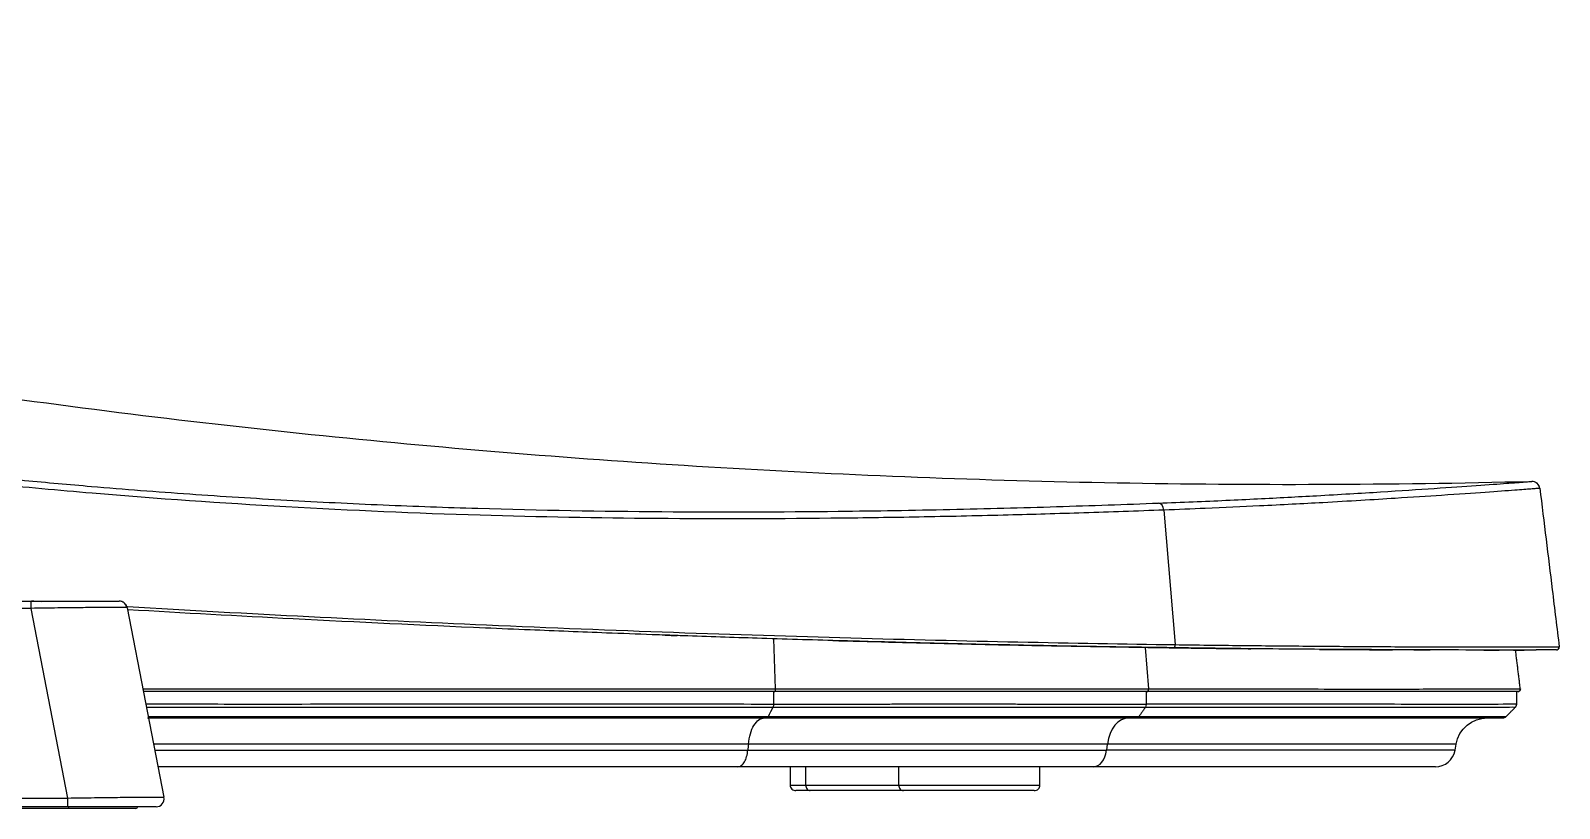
# Model space of a CAD drawing. Header units: millimetres. Extents: x 28 to 2425, y 8 to 1657.
# Drawn here: x 698 to 890.1, y 546.7 to 644.4 of the extents above; entities that cross this region are included whole.
import ezdxf

# ---------------------------------------------------------------- set-up
doc = ezdxf.new("R2010")
doc.units = ezdxf.units.MM
doc.layers.add('1LINE', color=7, linetype='CONTINUOUS')

msp = doc.modelspace()

# ---------------------------------------------------------------- linework, layer by layer
at = {"layer": '1LINE', "linetype": 'Continuous'}
for p, q in [((840.41, 584.21), (841.81, 567.31)), ((522.5, 572.77), (698.04, 572.77)), ((698.04, 571.87), (698.04, 572.77)), ((698.04, 571.87), (522.5, 571.87)), ((702.67, 548.04), (698.04, 571.87)), ((710.12, 571.95), (714.75, 548.13)), ((791.6, 561.74), (791.39, 568.05)), ((838.49, 561.74), (838.07, 566.97)), ((890.08, 567.03), (890.08, 567.03)), ((890.08, 567.03), (890.08, 567.03)), ((882.51, 566.63), (882.51, 566.63)), ((791.6, 561.74), (791.6, 561.74)), ((838.18, 561.41), (838.18, 559.81)), ((884.73, 559.81), (884.73, 561.41)), ((884.58, 559.46), (884.58, 559.46)), ((884.58, 559.46), (884.58, 559.46)), ((883.37, 558.24), (883.37, 558.25)), ((788.19, 554.8), (713.46, 554.8)), ((713.61, 554.04), (788.12, 554.04)), ((788.12, 554.04), (833.2, 554.04)), ((833.29, 554.8), (788.19, 554.8)), ((833.29, 554.8), (833.2, 554.04)), ((876.99, 554.04), (833.2, 554.04)), ((877.12, 554.8), (833.29, 554.8)), ((876.99, 554.04), (877.12, 554.8)), ((786.85, 551.97), (714.01, 551.97)), ((831.52, 551.97), (786.85, 551.97)), ((795.41, 549.67), (795.41, 551.97)), ((807.1, 549.67), (807.1, 551.97)), ((874.52, 551.97), (831.52, 551.97)), ((795.41, 549.67), (807.1, 549.67)), ((512.8, 548.04), (702.67, 548.04)), ((702.67, 546.94), (702.67, 548.04)), ((807.66, 548.97), (795.97, 548.97)), ((702.67, 546.94), (512.8, 546.94)), ((702.81, 546.74), (644.03, 546.74)), ((702.81, 546.74), (702.81, 546.96))]:
    msp.add_line(p, q, dxfattribs=at)
for centre, radius, start, end in [((709.13, 571.76), 1.01, 70.8725, 90), ((709.13, 571.76), 1.01, 59.3866, 90), ((709.13, 571.76), 1.01, 11, 39.835), ((874.52, 554.47), 2.5, 270, 350), ((713.77, 547.94), 1, 269.9998, 11.0004), ((711.22, 546.94), 0.2, 270.0004, 11)]:
    msp.add_arc(centre, radius, start, end, dxfattribs=at)
at = {"layer": '1LINE', "linetype": 'Continuous', "extrusion": (0, 0, -1)}
msp.add_arc((-881.06, 554.11), 4, 10, 90, dxfattribs=at)
at = {"layer": '1LINE', "linetype": 'Continuous'}
for centre, major_axis, ratio, start_param, end_param in [((839.73, 584.09), (-0.038, 0.999), 0.681278, 4.808682, 6.220476), ((841.58, 567.27), (0.005, 0.35), 0.678076, 3.141593, 4.844014), ((838.29, 561.71), (0, -0.3), 0.681204, 0, 1.673634), ((835.98, 554.11), (0, 4), 0.682179, 6.27368, 7.679449), ((831.52, 554.47), (0, -2.5), 0.682179, 0, 1.396263), ((795.97, 549.67), (0, 0.7), 0.798635, 1.570796, 3.141593), ((807.66, 549.67), (0, 0.7), 0.798635, 1.570796, 3.141593)]:
    msp.add_ellipse(centre, major_axis=major_axis, ratio=ratio, start_param=start_param, end_param=end_param, dxfattribs=at)
at = {"layer": '1LINE', "linetype": 'Continuous', "extrusion": (0, 0, -1)}
msp.add_ellipse((882.49, 3504.31), major_axis=(-2937.67, -0.02), ratio=1, start_param=4.70993, end_param=4.710734, dxfattribs=at)
at = {"layer": '1LINE'}
msp.add_open_spline([(495.17, 644.45), (526.59, 634.19), (558.52, 625.27), (606.74, 613.99), (622.87, 610.57), (655.28, 604.44), (671.58, 601.71), (704.05, 597.01), (720.18, 595.03), (752.3, 591.81), (768.38, 590.53), (801.07, 588.6), (817.63, 587.95), (851.42, 587.34), (868.66, 587.38), (886.62, 587.82)], degree=3, knots=[0, 0, 0, 0, 0.25, 0.25, 0.375, 0.375, 0.5, 0.5, 0.625, 0.625, 0.75, 0.75, 0.875, 0.875, 1, 1, 1, 1], dxfattribs=at)
at = {"layer": '1LINE', "linetype": 'Continuous'}
for points, degree, knots in [([(840.41, 584.21), (838.71, 584.15), (835.4, 584.03), (830.42, 583.86), (825.59, 583.71), (818.97, 583.53), (810.53, 583.34), (795.99, 583.12), (777.55, 583.07), (754.13, 583.47), (730.41, 584.49), (709.74, 585.93), (693.07, 587.46), (680.35, 588.82), (667.64, 590.35), (659.19, 591.53), (654.98, 592.12)], 3, [0, 0, 0, 0, 0.033638, 0.06574, 0.096307, 0.125338, 0.189329, 0.249816, 0.381377, 0.500059, 0.626427, 0.749098, 0.812296, 0.875172, 0.937736, 1, 1, 1, 1]), ([(655.07, 592.99), (657.88, 592.59), (663.5, 591.79), (671.94, 590.7), (680.38, 589.69), (688.82, 588.77), (697.24, 587.93), (706.98, 587.06), (717.99, 586.21), (730.23, 585.44), (742.31, 584.84), (758.18, 584.27), (777.53, 583.94), (797.2, 584), (813.6, 584.28), (827.08, 584.63), (835.51, 584.94), (839.74, 585.09)], 3, [0, 0, 0, 0, 0.041684, 0.083396, 0.125154, 0.166979, 0.208892, 0.250902, 0.313113, 0.375168, 0.43771, 0.499997, 0.624773, 0.750224, 0.833359, 0.916519, 1, 1, 1, 1]), ([(839.74, 585.09), (841.19, 585.15), (844.1, 585.26), (848.23, 585.44), (852.21, 585.63), (855.99, 585.83), (861.38, 586.12), (867.87, 586.51), (874.59, 586.95), (879.9, 587.32), (883.32, 587.57), (885.33, 587.72), (886.41, 587.8), (886.55, 587.82), (886.62, 587.82)], 3, [0, 0, 0, 0, 0.049781, 0.099546, 0.149372, 0.199333, 0.249505, 0.37426, 0.499693, 0.623819, 0.748583, 0.832343, 0.91603, 1, 1, 1, 1]), ([(887.6, 586.94), (887.58, 586.94), (887.5, 586.93), (887.17, 586.91), (886.54, 586.86), (885.66, 586.79), (884, 586.67), (880.93, 586.45), (875.83, 586.1), (869.07, 585.65), (861.39, 585.19), (853.14, 584.76), (846.34, 584.45), (842.15, 584.28), (840.41, 584.21)], 3, [0, 0, 0, 0, 0.028176, 0.079435, 0.130876, 0.182501, 0.234311, 0.357198, 0.488902, 0.600446, 0.744819, 0.853941, 0.93901, 1, 1, 1, 1]), ([(887.64, 586.95), (887.61, 587.17), (887.49, 587.41), (887.1, 587.75), (886.84, 587.83), (886.62, 587.82)], 3, [0, 0, 0, 0, 0.5, 0.5, 1, 1, 1, 1]), ([(887.64, 586.95), (888.16, 582.7), (888.68, 578.45), (889.49, 571.81), (889.79, 569.42), (890.08, 567.03)], 3, [0, 0, 0, 0, 0.640292, 0.640292, 1, 1, 1, 1]), ([(698.04, 572.77), (699.02, 572.77), (699.99, 572.77), (700.97, 572.77), (702.8, 572.77), (703.62, 572.77), (704.46, 572.77), (705.86, 572.77), (706.97, 572.77), (707.73, 572.77), (708.13, 572.77), (708.13, 572.77)], 2, [0, 0, 0, 0.125, 0.125, 0.25, 0.375, 0.375, 0.5, 0.625, 0.75, 0.875, 1, 1, 1]), ([(698.04, 572.77), (700.97, 572.77), (703.84, 572.77), (707.95, 572.77), (709.13, 572.77), (709.13, 572.77)], 3, [0, 0, 0, 0, 0.5, 0.5, 1, 1, 1, 1]), ([(710.06, 571.96), (710.06, 572.04), (710.02, 572.2), (709.9, 572.42), (709.71, 572.61), (709.55, 572.68), (709.46, 572.72)], 3, [0, 0, 0, 0, 0.246484, 0.497972, 0.75063, 1, 1, 1, 1]), ([(710.12, 571.95), (710.1, 571.96), (710.06, 571.97), (709.73, 571.98), (709.22, 571.98), (708.52, 571.98), (707.65, 571.98), (706.31, 571.97), (704.28, 571.95), (701.36, 571.92), (699.17, 571.88), (698.04, 571.87)], 3, [0, 0, 0, 0, 0.084191, 0.167887, 0.251139, 0.334002, 0.416528, 0.498772, 0.653295, 0.820291, 1, 1, 1, 1]), ([(710.16, 572.09), (725.5, 571.19), (740.55, 570.43), (763.28, 569.44), (771.16, 569.13), (786.41, 568.59), (793.83, 568.36), (815.47, 567.76), (829.07, 567.49), (841.81, 567.31)], 3, [0, 0, 0, 0, 0.315449, 0.315449, 0.486587, 0.486587, 0.657725, 0.657725, 1, 1, 1, 1]), ([(760.75, 569.16), (758.89, 569.23), (749.12, 569.65), (732.4, 570.44), (717.2, 571.28), (710.23, 571.69)], 3, [0, 0, 0, 0, 0.114392, 0.596558, 1, 1, 1, 1]), ([(780.58, 568.4), (779.93, 568.42), (778.43, 568.48), (776.93, 568.53), (776.08, 568.56)], 3, [0, 0, 0, 0, 0.43973, 1, 1, 1, 1]), ([(800.05, 567.79), (796.7, 567.88), (790.28, 568.08), (783.71, 568.29), (780.58, 568.4)], 3, [0, 0, 0, 0, 0.528694, 1, 1, 1, 1]), ([(798.78, 567.83), (799.04, 567.82), (804.09, 567.68), (813.73, 567.43), (827.26, 567.14), (835.73, 567.01), (839.97, 566.94)], 3, [0, 0, 0, 0, 0.017776, 0.345251, 0.672271, 1, 1, 1, 1]), ([(802.56, 567.72), (801.99, 567.74), (801.15, 567.76), (800.32, 567.78), (800.05, 567.79)], 3, [0, 0, 0, 0, 0.685127, 1, 1, 1, 1]), ([(841.57, 566.92), (839.45, 566.95), (835.21, 567.01), (828.64, 567.12), (821.93, 567.25), (815.06, 567.4), (808.59, 567.56), (804.39, 567.67), (802.56, 567.72)], 3, [0, 0, 0, 0, 0.173882, 0.347423, 0.520778, 0.694102, 0.867547, 1, 1, 1, 1]), ([(839.97, 566.94), (841.44, 566.92), (844.38, 566.88), (848.14, 566.83), (850.42, 566.81), (851.34, 566.8)], 3, [0, 0, 0, 0, 0.371603, 0.7423, 1, 1, 1, 1]), ([(841.81, 567.31), (843.19, 567.29), (846.01, 567.25), (850.14, 567.21), (854.31, 567.17), (858.47, 567.13), (862.57, 567.1), (866.58, 567.07), (870.45, 567.05), (874.14, 567.04), (878.15, 567.03), (882.13, 567.02), (885.66, 567.02), (888.19, 567.02), (889.78, 567.03), (889.98, 567.03), (890.08, 567.03)], 3, [0, 0, 0, 0, 0.045736, 0.093934, 0.144593, 0.197713, 0.253293, 0.311335, 0.371838, 0.4348, 0.500224, 0.600252, 0.70028, 0.800309, 0.900337, 1, 1, 1, 1]), ([(866.81, 566.67), (866.6, 566.68), (864.68, 566.69), (860.84, 566.71), (854.91, 566.76), (849.31, 566.82), (845.58, 566.87), (844.12, 566.88)], 3, [0, 0, 0, 0, 0.033234, 0.298552, 0.564059, 0.831198, 1, 1, 1, 1]), ([(889.94, 566.72), (889.95, 566.71), (889.97, 566.73), (890.04, 566.82), (890.07, 566.88), (890.08, 566.94), (890.08, 567), (890.08, 567.02), (890.08, 567.03)], 3, [0, 0, 0, 0, 0.544304, 0.690471, 0.810548, 0.910569, 0.955996, 1, 1, 1, 1]), ([(859.95, 566.72), (859.96, 566.72), (861.44, 566.71), (864.29, 566.69), (867.24, 566.67), (868.79, 566.67), (869.11, 566.66)], 3, [0, 0, 0, 0, 0.00387, 0.444547, 0.885324, 1, 1, 1, 1]), ([(882.59, 566.63), (882.56, 566.63), (880.57, 566.63), (877.42, 566.64), (873.66, 566.65), (872.71, 566.65)], 3, [0, 0, 0, 0, 0.012894, 0.760897, 1, 1, 1, 1]), ([(880.62, 566.63), (881.29, 566.63), (881.94, 566.63), (882.53, 566.63), (882.54, 566.63)], 3, [0, 0, 0, 0, 0.971317, 1, 1, 1, 1]), ([(889.73, 566.64), (889.71, 566.64), (889.66, 566.64), (889.31, 566.64), (888.74, 566.64), (887.68, 566.64), (885.81, 566.63), (883.75, 566.63), (882.59, 566.63)], 3, [0, 0, 0, 0, 0.116886, 0.244044, 0.371072, 0.498165, 0.752816, 1, 1, 1, 1]), ([(887.37, 566.64), (887.35, 566.64), (887.33, 566.64), (887.23, 566.64), (887.2, 566.64)], 3, [0, 0, 0, 0, 0.726058, 1, 1, 1, 1]), ([(712.1, 561.74), (716.62, 561.74), (721.12, 561.74), (748.57, 561.74), (770.87, 561.74), (791.6, 561.74)], 3, [0, 0, 0, 0, 0.162348, 0.162348, 1, 1, 1, 1]), ([(791.45, 561.41), (781.05, 561.41), (770.35, 561.41), (748.31, 561.41), (737, 561.41), (721.1, 561.41), (716.66, 561.41), (712.19, 561.41)], 3, [0, 0, 0, 0, 0.419573, 0.419573, 0.839146, 0.839146, 1, 1, 1, 1]), ([(791.45, 561.41), (791.45, 561.41), (791.45, 561.41), (791.47, 561.41), (791.48, 561.41), (791.51, 561.43), (791.53, 561.45), (791.56, 561.49), (791.57, 561.51), (791.59, 561.57), (791.59, 561.6), (791.6, 561.67), (791.6, 561.7), (791.6, 561.74)], 3, [0, 0, 0, 0, 0.036177, 0.036177, 0.194263, 0.194263, 0.395725, 0.395725, 0.597157, 0.597157, 0.798578, 0.798578, 1, 1, 1, 1]), ([(838.29, 561.41), (827.43, 561.41), (815.72, 561.41), (803.96, 561.41), (791.45, 561.41)], 2, [0, 0, 0, 0.5, 0.5, 1, 1, 1]), ([(884.89, 561.41), (884.92, 561.41), (884.14, 561.41), (883.37, 561.41), (881.81, 561.41), (878.74, 561.41), (872.69, 561.41), (871.19, 561.41), (867.8, 561.41), (865.95, 561.41), (862.26, 561.41), (849.25, 561.41), (838.29, 561.41)], 2, [0, 0, 0, 0.125, 0.125, 0.25, 0.25, 0.5, 0.5, 0.5625, 0.625, 0.625, 0.75, 1, 1, 1]), ([(838.49, 561.74), (839.87, 561.74), (842.65, 561.74), (846.67, 561.74), (850.62, 561.74), (854.48, 561.74), (859.18, 561.74), (865.82, 561.73), (872.98, 561.74), (878.68, 561.74), (882.07, 561.74), (883.99, 561.74), (885.03, 561.74), (885.14, 561.74), (885.19, 561.74)], 3, [0, 0, 0, 0, 0.047534, 0.096194, 0.146032, 0.197109, 0.249489, 0.342945, 0.499621, 0.637565, 0.748358, 0.835979, 0.919733, 1, 1, 1, 1]), ([(883.99, 561.41), (883.97, 561.41), (883.95, 561.41), (883.85, 561.41), (883.77, 561.41), (883.6, 561.41), (883.5, 561.41), (883.31, 561.41), (883.2, 561.41), (882.98, 561.41), (882.87, 561.41), (882.69, 561.41), (882.63, 561.41), (882.43, 561.41), (882.29, 561.41), (881.99, 561.41), (881.84, 561.41), (881.68, 561.41)], 3, [0, 0, 0, 0, 0.036229, 0.036229, 0.181154, 0.181154, 0.326079, 0.326079, 0.471004, 0.471004, 0.615928, 0.615928, 0.688388, 0.688388, 0.844173, 0.844173, 1, 1, 1, 1]), ([(884.89, 561.41), (884.93, 561.41), (885.01, 561.42), (885.12, 561.5), (885.19, 561.62), (885.19, 561.7), (885.19, 561.74)], 3, [0, 0, 0, 0, 0.243022, 0.49991, 0.756844, 1, 1, 1, 1]), ([(791.35, 559.8), (786.36, 559.82), (781.3, 559.83), (770.78, 559.81), (765.31, 559.81), (748.66, 559.83), (737.21, 559.81), (721.26, 559.81), (716.94, 559.82), (712.59, 559.82)], 3, [0, 0, 0, 0, 0.203134, 0.203134, 0.416375, 0.416375, 0.842857, 0.842857, 1, 1, 1, 1]), ([(712.66, 559.47), (716.97, 559.46), (721.25, 559.46), (737.02, 559.46), (748.34, 559.48), (770.28, 559.45), (780.92, 559.5), (791.27, 559.45)], 3, [0, 0, 0, 0, 0.156118, 0.156118, 0.578059, 0.578059, 1, 1, 1, 1]), ([(838.08, 559.46), (845.32, 559.5), (851.94, 559.45), (863.48, 559.48), (868.42, 559.46), (876.44, 559.46), (879.51, 559.46), (883.56, 559.46), (884.58, 559.5), (884.58, 559.46)], 3, [0, 0, 0, 0, 0.251048, 0.251048, 0.502096, 0.502096, 0.753145, 0.753145, 1, 1, 1, 1]), ([(884.73, 559.81), (884.73, 559.85), (883.71, 559.81), (879.65, 559.81), (876.58, 559.81), (868.55, 559.81), (863.6, 559.83), (852.05, 559.81), (845.43, 559.85), (838.18, 559.82)], 3, [0, 0, 0, 0, 0.246932, 0.246932, 0.497955, 0.497955, 0.748977, 0.748977, 1, 1, 1, 1]), ([(884.6, 559.48), (884.61, 559.49), (884.62, 559.5), (884.64, 559.53), (884.65, 559.54), (884.66, 559.57), (884.67, 559.58), (884.68, 559.59)], 3, [0, 0, 0, 0, 0.317952, 0.317952, 0.6698, 0.6698, 1, 1, 1, 1]), ([(884.7, 559.66), (884.71, 559.68), (884.71, 559.69), (884.72, 559.74), (884.73, 559.76), (884.73, 559.79)], 3, [0, 0, 0, 0, 0.384267, 0.384267, 1, 1, 1, 1]), ([(712.67, 558.11), (716.74, 558.11), (720.79, 558.11), (736.28, 558.11), (747.52, 558.11), (769.47, 558.11), (780.11, 558.11), (790.49, 558.11)], 3, [0, 0, 0, 0, 0.149569, 0.149569, 0.574785, 0.574785, 1, 1, 1, 1]), ([(790.66, 558.25), (780.24, 558.25), (769.54, 558.25), (747.46, 558.25), (736.16, 558.25), (720.74, 558.25), (716.79, 558.25), (712.83, 558.25)], 3, [0, 0, 0, 0, 0.42729, 0.42729, 0.85458, 0.85458, 1, 1, 1, 1]), ([(788.19, 554.8), (788.27, 555.73), (788.52, 556.57), (789.26, 557.77), (789.74, 558.11), (790.21, 558.11)], 3, [0, 0, 0, 0, 0.5, 0.5, 1, 1, 1, 1]), ([(837.01, 558.11), (840.59, 558.11), (844.04, 558.11), (850.53, 558.11), (853.59, 558.11), (862.12, 558.11), (867.03, 558.11), (874.96, 558.11), (878, 558.11), (882.05, 558.11), (883.02, 558.11), (883.02, 558.11)], 3, [0, 0, 0, 0, 0.125, 0.125, 0.25, 0.25, 0.5, 0.5, 0.75, 0.75, 1, 1, 1, 1]), ([(883.37, 558.25), (883.33, 558.25), (883.13, 558.25), (882.22, 558.25), (881.46, 558.25), (878.41, 558.25), (875.34, 558.25), (867.3, 558.25), (862.3, 558.25), (853.62, 558.25), (850.5, 558.25), (845.54, 558.25), (843.85, 558.25), (840.77, 558.25), (839.4, 558.25), (838.02, 558.25)], 3, [0, 0, 0, 0, 0.111281, 0.111281, 0.24043, 0.24043, 0.498729, 0.498729, 0.757028, 0.757028, 0.886177, 0.886177, 0.950752, 0.950752, 1, 1, 1, 1]), ([(786.85, 551.97), (786.86, 551.97), (786.87, 551.97), (787.03, 551.98), (787.19, 552.04), (787.47, 552.26), (787.59, 552.41), (787.81, 552.78), (787.9, 553), (788.04, 553.49), (788.09, 553.76), (788.12, 554.04)], 3, [0, 0, 0, 0, 0.014776, 0.014776, 0.275581, 0.275581, 0.517071, 0.517071, 0.758535, 0.758535, 1, 1, 1, 1]), ([(793.42, 549.67), (793.43, 549.58), (793.46, 549.4), (793.62, 549.16), (793.87, 549), (794.05, 548.97), (794.14, 548.97)], 3, [0, 0, 0, 0, 0.243403, 0.50197, 0.759546, 1, 1, 1, 1]), ([(807.1, 549.67), (808.67, 549.67), (811.05, 549.67), (816.15, 549.67), (818.83, 549.67), (822.96, 549.67), (824.36, 549.67), (824.79, 549.67), (824.82, 549.67), (824.82, 549.67)], 3, [0, 0, 0, 0, 0.31507, 0.31507, 0.63014, 0.63014, 0.94521, 0.94521, 1, 1, 1, 1]), ([(824.1, 548.97), (824.2, 548.97), (824.38, 549), (824.63, 549.16), (824.79, 549.4), (824.82, 549.58), (824.82, 549.67)], 3, [0, 0, 0, 0, 0.240449, 0.498024, 0.756596, 1, 1, 1, 1]), ([(702.67, 548.04), (703.25, 548.05), (704.38, 548.07), (706.01, 548.09), (707.53, 548.11), (708.91, 548.13), (710.15, 548.14), (711.66, 548.15), (713.24, 548.16), (714.51, 548.15), (714.67, 548.14), (714.75, 548.13)], 3, [0, 0, 0, 0, 0.091588, 0.179989, 0.26523, 0.34734, 0.426352, 0.502303, 0.666643, 0.832399, 1, 1, 1, 1]), ([(824.1, 548.97), (824.14, 548.97), (824.11, 548.97), (823.69, 548.97), (822.38, 548.97), (818.57, 548.97), (816.06, 548.97), (811.33, 548.97), (809.12, 548.97), (807.66, 548.97)], 3, [0, 0, 0, 0, 0.076692, 0.076692, 0.384462, 0.384462, 0.692231, 0.692231, 1, 1, 1, 1]), ([(713.77, 546.94), (713.77, 546.94), (712.59, 546.94), (708.48, 546.94), (705.61, 546.94), (702.67, 546.94)], 3, [0, 0, 0, 0, 0.5, 0.5, 1, 1, 1, 1]), ([(702.81, 546.96), (703.3, 546.96), (704.26, 546.97), (705.63, 546.97), (706.88, 546.98), (707.97, 546.98), (709.44, 546.98), (711.03, 546.99), (711.28, 546.98), (711.41, 546.98)], 3, [0, 0, 0, 0, 0.109819, 0.215008, 0.315621, 0.411717, 0.503368, 0.749848, 1, 1, 1, 1])]:
    msp.add_open_spline(points, degree=degree, knots=knots, dxfattribs=at)
for points, degree in [([(887.6, 586.94), (887.6, 587.43), (887.14, 587.65)], 2), ([(887.6, 586.94), (887.6, 587.1), (887.55, 587.24)], 2), ([(887.64, 586.95), (887.62, 586.94), (887.61, 586.94), (887.6, 586.94)], 3), ([(698.1, 572.82), (698.51, 572.8), (698.91, 572.77), (699.32, 572.75)], 3), ([(770.36, 568.77), (767.19, 568.9), (763.98, 569.02), (760.75, 569.16)], 3), ([(776.08, 568.56), (774.19, 568.63), (772.28, 568.7), (770.36, 568.77)], 3), ([(777.72, 568.5), (778.23, 568.48), (778.73, 568.47), (779.23, 568.45)], 3), ([(844.12, 566.88), (843.27, 566.9), (842.42, 566.91), (841.57, 566.92)], 3), ([(889.73, 566.64), (889.91, 566.64), (890.1, 566.86), (890.08, 567.03)], 3), ([(872.71, 566.65), (870.88, 566.66), (868.91, 566.66), (866.81, 566.67)], 3), ([(871.82, 566.65), (872.53, 566.65), (873.21, 566.65), (873.87, 566.65)], 3), ([(884.31, 566.63), (884.83, 566.63), (885.29, 566.63), (885.68, 566.63)], 3), ([(885.2, 561.67), (884.59, 566.63)], 1), ([(725.64, 561.41), (721.21, 561.41), (716.73, 561.41), (712.22, 561.41)], 3), ([(791.35, 561.41), (770.57, 561.41), (748.68, 561.41), (725.64, 561.41)], 3), ([(838.18, 561.41), (823.73, 561.41), (808.05, 561.41), (791.35, 561.41)], 3), ([(791.35, 561.41), (791.35, 559.8)], 1), ([(791.6, 561.74), (808.33, 561.74), (824.03, 561.74), (838.49, 561.74)], 3), ([(881.68, 561.41), (879.65, 561.41), (876.61, 561.41), (872.64, 561.41)], 3), ([(885.19, 561.74), (885.21, 561.59), (885.04, 561.41), (884.89, 561.41)], 3), ([(885.19, 561.74), (885.19, 561.75), (885.19, 561.76), (885.19, 561.76)], 3), ([(791.27, 559.45), (791.07, 559.05), (790.86, 558.65), (790.66, 558.25)], 3), ([(791.35, 559.8), (791.35, 559.67), (791.32, 559.54), (791.27, 559.45)], 3), ([(791.27, 559.45), (807.95, 559.45), (823.63, 559.45), (838.08, 559.46)], 3), ([(838.08, 559.46), (837.25, 558.25)], 1), ([(838.18, 559.81), (838.17, 559.69), (838.14, 559.55), (838.08, 559.46)], 3), ([(883.37, 558.25), (884.59, 559.47)], 1), ([(884.61, 559.5), (884.67, 559.6)], 1), ([(884.67, 559.6), (884.74, 559.69), (884.73, 559.82)], 2), ([(884.73, 559.79), (884.73, 559.8), (884.73, 559.81), (884.73, 559.81)], 3), ([(790.48, 558.11), (807.07, 558.11), (822.67, 558.11), (837.01, 558.11)], 3), ([(790.66, 558.25), (790.62, 558.16), (790.55, 558.11), (790.49, 558.11)], 3), ([(837.25, 558.25), (822.89, 558.25), (807.26, 558.25), (790.66, 558.25)], 3), ([(837.25, 558.25), (837.19, 558.16), (837.1, 558.11), (837.01, 558.11)], 3), ([(838.02, 558.25), (837.77, 558.25), (837.51, 558.25), (837.25, 558.25)], 3), ([(883.02, 558.11), (883.15, 558.11), (883.28, 558.16), (883.37, 558.25)], 3), ([(883.23, 558.17), (883.37, 558.25)], 1), ([(788.19, 554.8), (788.16, 554.55), (788.14, 554.29), (788.12, 554.04)], 3), ([(793.42, 551.97), (793.42, 549.67)], 1), ([(824.82, 549.67), (824.82, 551.97)], 1), ([(793.42, 549.67), (793.42, 549.67), (794.11, 549.67), (795.41, 549.67)], 3), ([(795.97, 548.97), (794.88, 548.97), (794.25, 548.97), (794.14, 548.97)], 3), ([(711.22, 546.74), (711.22, 546.74), (710.9, 546.74), (710.27, 546.74), (709.35, 546.74), (708.18, 546.74), (706.81, 546.74), (705.28, 546.74), (703.65, 546.74), (702.81, 546.74)], 2)]:
    msp.add_open_spline(points, degree=degree, dxfattribs=at)
msp.add_rational_spline([(838.18, 559.81), (830.95, 559.81), (823.43, 559.81), (807.79, 559.82), (799.69, 559.8), (791.35, 559.8)], [0.999998276749, 0.999998275782, 0.999998276776, 0.999998277123, 0.999998276471, 0.999998276665], degree=3, knots=[0, 0, 0, 0, 0.500001, 0.500001, 1, 1, 1, 1], dxfattribs=at)

doc.saveas('drawing.dxf')
